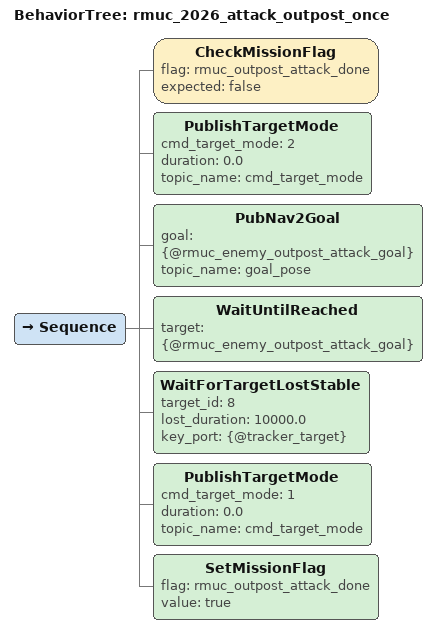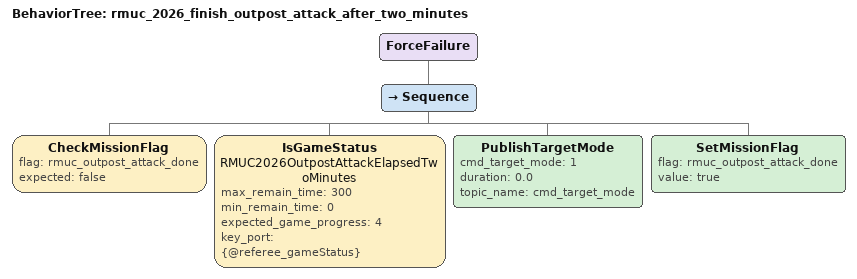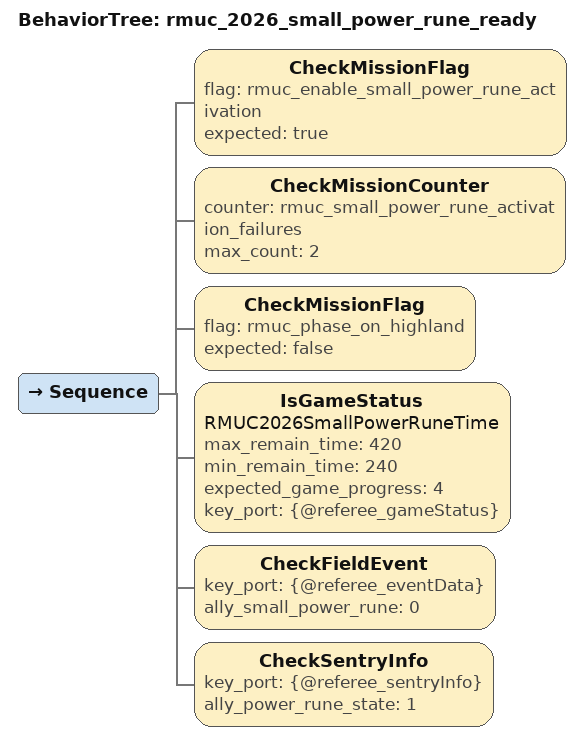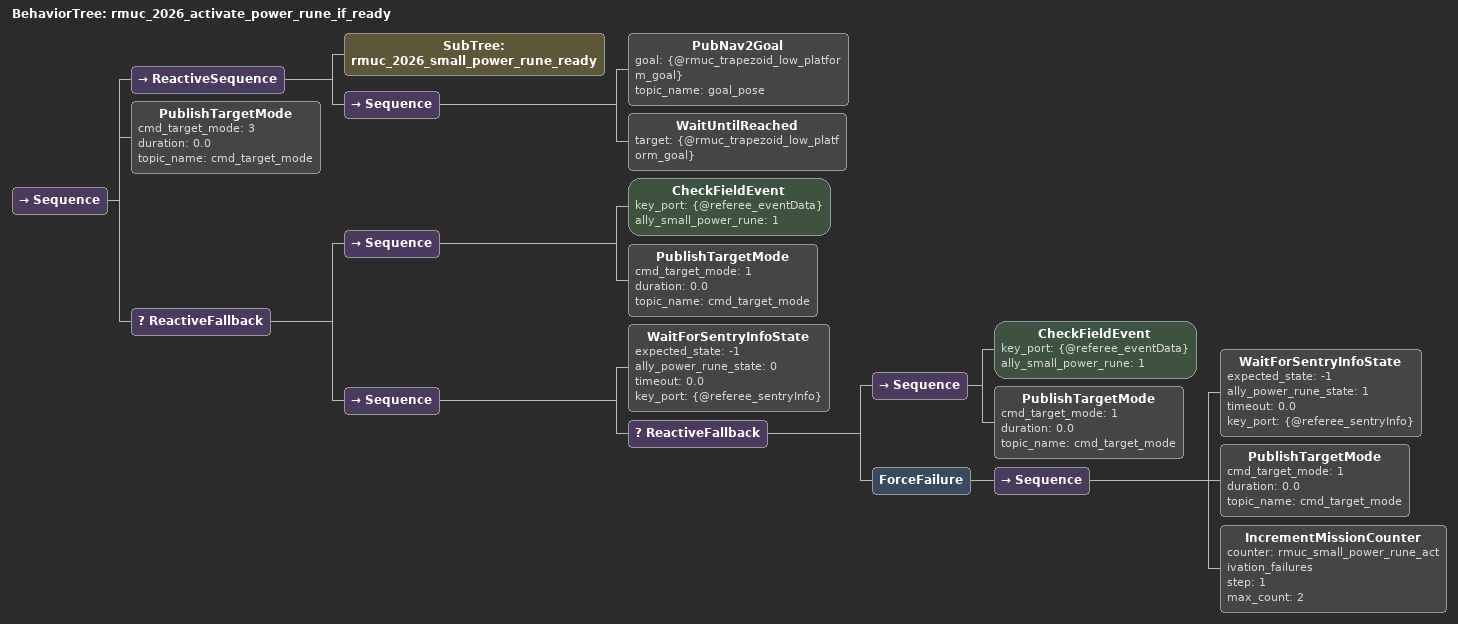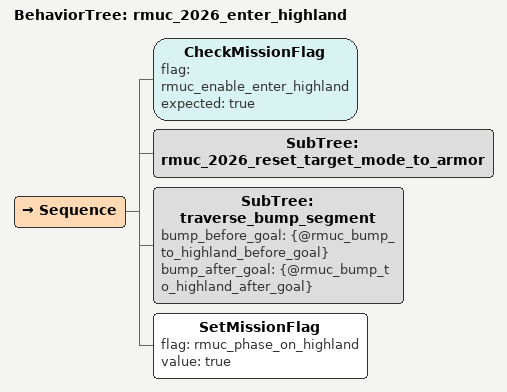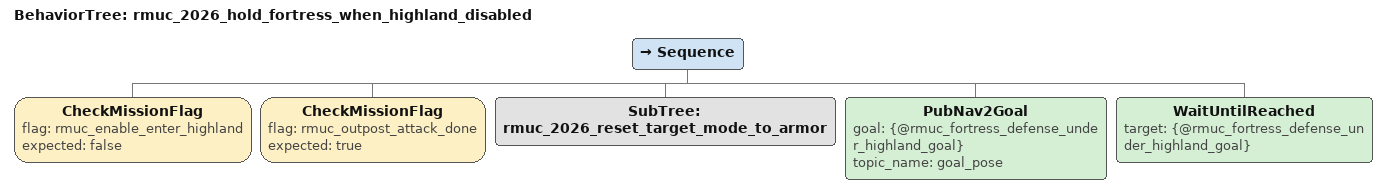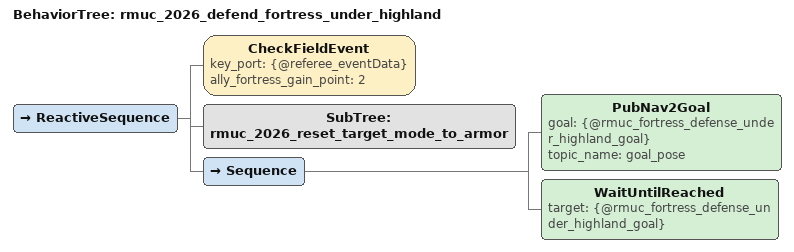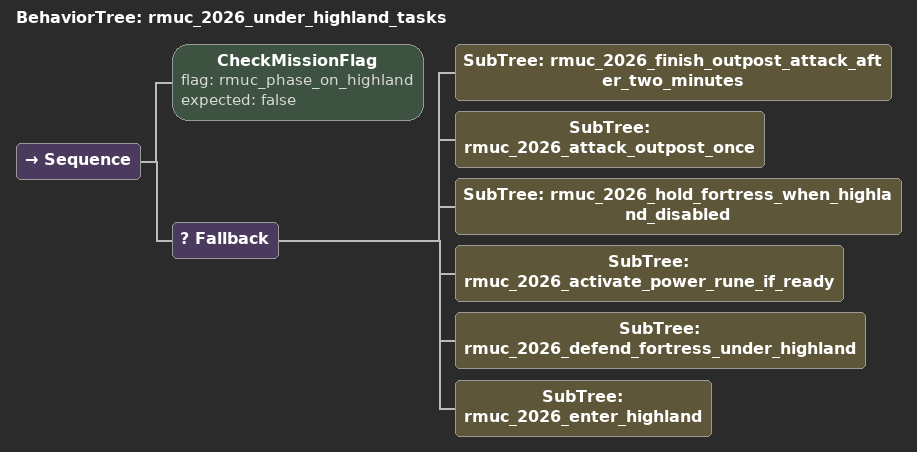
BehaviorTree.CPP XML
<?xml version="1.0" encoding="UTF-8"?>
<root BTCPP_format="4">

  <BehaviorTree ID="rmuc_2026_attack_outpost_once">
    <Sequence>
      <!-- 前哨站只尝试一次；成功后写任务标志，后续主循环会跳过该分支。 -->
      <CheckMissionFlag flag="rmuc_outpost_attack_done"
                        expected="false"/>
      <PublishTargetMode cmd_target_mode="2"
                         duration="0.0"
                         topic_name="cmd_target_mode"/>
      <PubNav2Goal goal="{@rmuc_enemy_outpost_attack_goal}"
                   topic_name="goal_pose"/>
      <WaitUntilReached target="{@rmuc_enemy_outpost_attack_goal}"/>
      <WaitForTargetLostStable target_id="8"
                               lost_duration="10000.0"
                               key_port="{@tracker_target}"/>
      <PublishTargetMode cmd_target_mode="1"
                         duration="0.0"
                         topic_name="cmd_target_mode"/>
      <SetMissionFlag flag="rmuc_outpost_attack_done"
                      value="true"/>
    </Sequence>
  </BehaviorTree>

  <BehaviorTree ID="rmuc_2026_finish_outpost_attack_after_two_minutes">
    <ForceFailure>
      <Sequence>
        <!-- 开赛两分钟后前哨站任务视为完成，但本分支保持失败以继续后续低地任务。 -->
        <CheckMissionFlag flag="rmuc_outpost_attack_done"
                          expected="false"/>
        <IsGameStatus name="RMUC2026OutpostAttackElapsedTwoMinutes"
                      max_remain_time="300"
                      min_remain_time="0"
                      expected_game_progress="4"
                      key_port="{@referee_gameStatus}"/>
        <PublishTargetMode cmd_target_mode="1"
                           duration="0.0"
                           topic_name="cmd_target_mode"/>
        <SetMissionFlag flag="rmuc_outpost_attack_done"
                        value="true"/>
      </Sequence>
    </ForceFailure>
  </BehaviorTree>

  <BehaviorTree ID="rmuc_2026_small_power_rune_ready">
    <Sequence>
      <CheckMissionFlag flag="rmuc_enable_small_power_rune_activation"
                        expected="true"/>
      <CheckMissionCounter counter="rmuc_small_power_rune_activation_failures"
                           max_count="2"/>
      <CheckMissionFlag flag="rmuc_phase_on_highland"
                        expected="false"/>
      <IsGameStatus name="RMUC2026SmallPowerRuneTime"
                    max_remain_time="420"
                    min_remain_time="240"
                    expected_game_progress="4"
                    key_port="{@referee_gameStatus}"/>
      <CheckFieldEvent key_port="{@referee_eventData}"
                       ally_small_power_rune="0"/>
      <CheckSentryInfo key_port="{@referee_sentryInfo}"
                       ally_power_rune_state="1"/>
    </Sequence>
  </BehaviorTree>

  <BehaviorTree ID="rmuc_2026_activate_power_rune_if_ready">
    <Sequence>
      <!-- 小能量机关窗口可能在导航途中消失，所以到点前持续重检 ready 条件。 -->
      <ReactiveSequence>
        <SubTree ID="rmuc_2026_small_power_rune_ready"/>
        <Sequence>
          <PubNav2Goal goal="{@rmuc_trapezoid_low_platform_goal}"
                       topic_name="goal_pose"/>
          <WaitUntilReached target="{@rmuc_trapezoid_low_platform_goal}"/>
        </Sequence>
      </ReactiveSequence>
      <PublishTargetMode cmd_target_mode="3"
                         duration="0.0"
                         topic_name="cmd_target_mode"/>
      <ReactiveFallback>
        <Sequence>
          <CheckFieldEvent key_port="{@referee_eventData}"
                           ally_small_power_rune="1"/>
          <PublishTargetMode cmd_target_mode="1"
                             duration="0.0"
                             topic_name="cmd_target_mode"/>
        </Sequence>
        <Sequence>
          <WaitForSentryInfoState expected_state="-1"
                                  ally_power_rune_state="0"
                                  timeout="0.0"
                                  key_port="{@referee_sentryInfo}"/>
          <ReactiveFallback>
            <Sequence>
              <CheckFieldEvent key_port="{@referee_eventData}"
                               ally_small_power_rune="1"/>
              <PublishTargetMode cmd_target_mode="1"
                                 duration="0.0"
                                 topic_name="cmd_target_mode"/>
            </Sequence>
            <ForceFailure>
              <Sequence>
                <WaitForSentryInfoState expected_state="-1"
                                        ally_power_rune_state="1"
                                        timeout="0.0"
                                        key_port="{@referee_sentryInfo}"/>
                <PublishTargetMode cmd_target_mode="1"
                                   duration="0.0"
                                   topic_name="cmd_target_mode"/>
                <IncrementMissionCounter counter="rmuc_small_power_rune_activation_failures"
                                         step="1"
                                         max_count="2"/>
              </Sequence>
            </ForceFailure>
          </ReactiveFallback>
        </Sequence>
      </ReactiveFallback>
    </Sequence>
  </BehaviorTree>

  <BehaviorTree ID="rmuc_2026_enter_highland">
    <Sequence>
      <CheckMissionFlag flag="rmuc_enable_enter_highland"
                        expected="true"/>
      <SubTree ID="rmuc_2026_reset_target_mode_to_armor"/>
      <SubTree ID="traverse_bump_segment"
               bump_before_goal="{@rmuc_bump_to_highland_before_goal}"
               bump_after_goal="{@rmuc_bump_to_highland_after_goal}"/>
      <SetMissionFlag flag="rmuc_phase_on_highland"
                      value="true"/>
    </Sequence>
  </BehaviorTree>

  <BehaviorTree ID="rmuc_2026_hold_fortress_when_highland_disabled">
    <Sequence>
      <CheckMissionFlag flag="rmuc_enable_enter_highland"
                        expected="false"/>
      <CheckMissionFlag flag="rmuc_outpost_attack_done"
                        expected="true"/>
      <SubTree ID="rmuc_2026_reset_target_mode_to_armor"/>
      <PubNav2Goal goal="{@rmuc_fortress_defense_under_highland_goal}"
                   topic_name="goal_pose"/>
      <WaitUntilReached target="{@rmuc_fortress_defense_under_highland_goal}"/>
    </Sequence>
  </BehaviorTree>

  <BehaviorTree ID="rmuc_2026_defend_fortress_under_highland">
    <ReactiveSequence>
      <CheckFieldEvent key_port="{@referee_eventData}"
                       ally_fortress_gain_point="2"/>
      <SubTree ID="rmuc_2026_reset_target_mode_to_armor"/>
      <Sequence>
        <PubNav2Goal goal="{@rmuc_fortress_defense_under_highland_goal}"
                     topic_name="goal_pose"/>
        <WaitUntilReached target="{@rmuc_fortress_defense_under_highland_goal}"/>
      </Sequence>
    </ReactiveSequence>
  </BehaviorTree>

  <BehaviorTree ID="rmuc_2026_under_highland_tasks">
    <Sequence>
      <CheckMissionFlag flag="rmuc_phase_on_highland"
                        expected="false"/>
      <!-- 低地常规任务优先级：前哨站超时完成检测、前哨站、禁上高地时守己方堡垒、小能量机关、低地防堡垒，最后才上高地。 -->
      <Fallback>
        <SubTree ID="rmuc_2026_finish_outpost_attack_after_two_minutes"/>
        <SubTree ID="rmuc_2026_attack_outpost_once"/>
        <SubTree ID="rmuc_2026_hold_fortress_when_highland_disabled"/>
        <SubTree ID="rmuc_2026_activate_power_rune_if_ready"/>
        <SubTree ID="rmuc_2026_defend_fortress_under_highland"/>
        <SubTree ID="rmuc_2026_enter_highland"/>
      </Fallback>
    </Sequence>
  </BehaviorTree>

</root>
